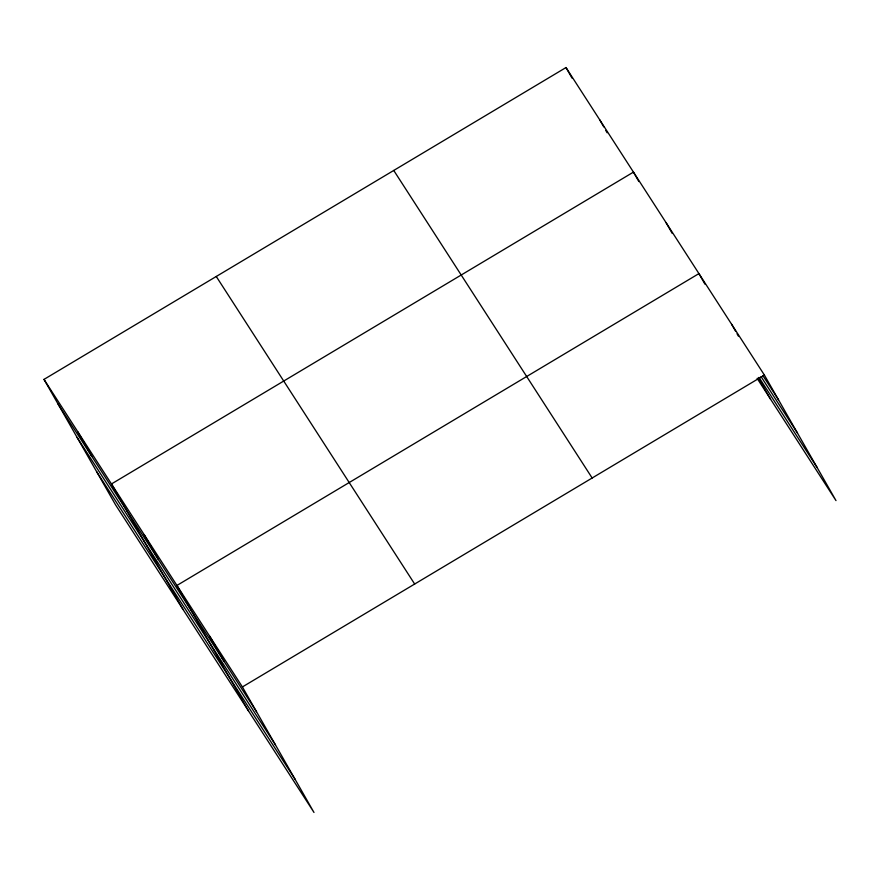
<?xml version="1.0" encoding="UTF-8"?>
<svg xmlns="http://www.w3.org/2000/svg" width="880" height="880" viewBox="0 0 880 880"><rect width="100%" height="100%" fill="white"/><g stroke="black" fill="none" stroke-linecap="round" stroke-linejoin="round"><path stroke-width="1.32" d="M44 379.39L242.407 686.939L313.995 812.46L115.588 504.9L44 379.39L566.005 67.54L764.412 375.1L836 500.61L757.13 378.356M242.407 686.939L764.412 375.1M762.883 375.606L778.514 399.828M761.024 376.574L797.489 433.092M759 377.399L817.025 467.357M393.745 170.445L592.152 478.005M216.26 276.474L414.667 584.034M58.102 404.118L256.509 711.678M77.077 437.371L275.484 744.931M96.624 471.647L295.031 779.196M731.665 324.357L735.702 331.419M737.044 333.773L738.386 336.127M704.979 284.207L698.929 273.603L176.935 585.453L248.523 710.963M758.329 377.74L770.528 399.124M666.193 222.86L672.243 233.453M638.836 181.533L633.457 172.106L111.463 483.956L183.051 609.466M599.731 119.823L603.757 126.896M605.77 130.427L607.123 132.781M566.005 67.54L572.044 78.144M209.671 636.196L223.773 660.924M144.199 534.699L158.301 559.438M77.726 431.673L91.839 456.401"/></g></svg>
